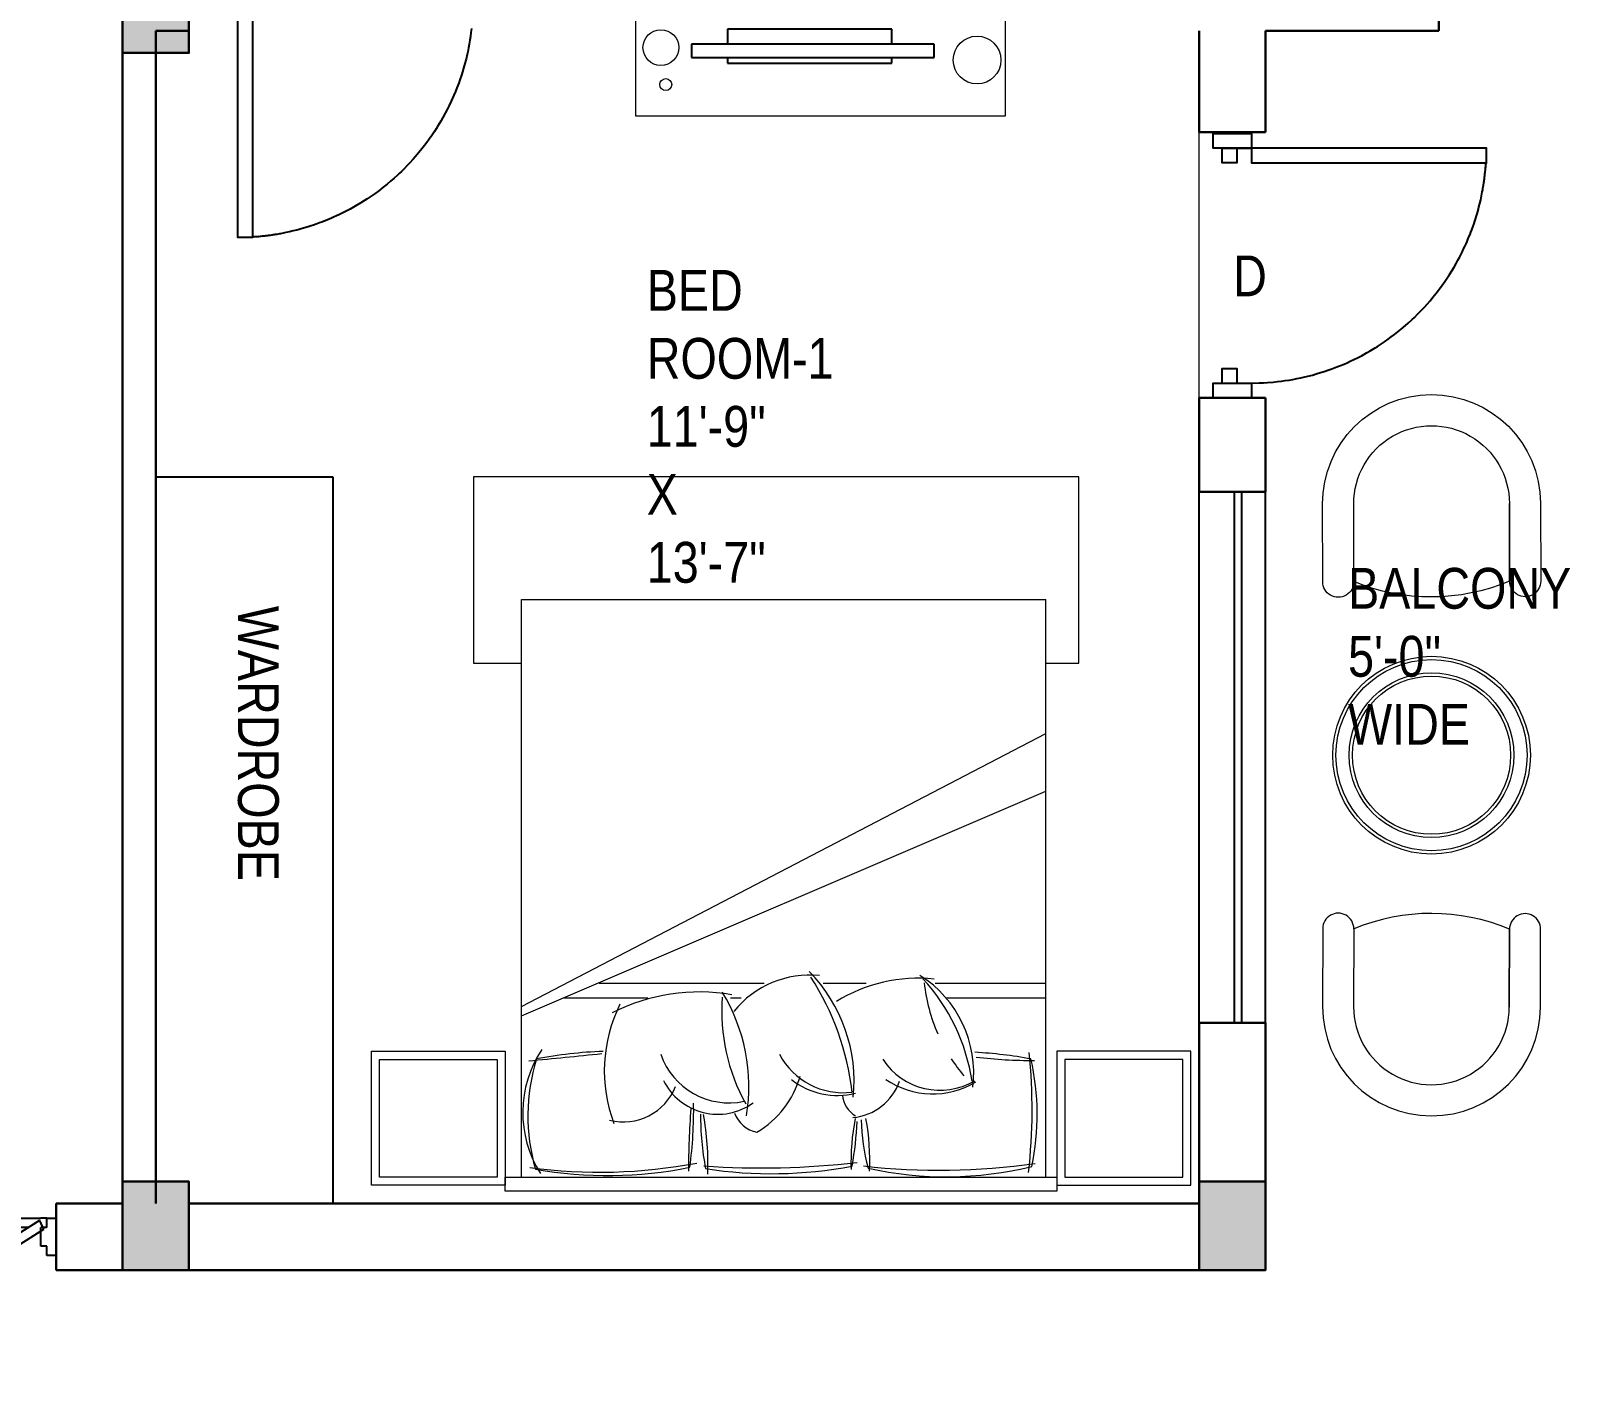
# Model space of a CAD drawing. Extents: x -454308 to 890911, y -14103 to 1343694.
# Drawn here: x 213872.1 to 214080.8, y 653988.8 to 654171.5 of the extents above; entities that cross this region are included whole.
import ezdxf

# ---------------------------------------------------------------- set-up
doc = ezdxf.new("R2010")
doc.units = 0
doc.header["$MEASUREMENT"] = 0
for name, color, linetype in [('A-Door', 144, 'Continuous'), ('cup', 126, 'Continuous'), ('PERSONA', 7, 'Continuous'), ('WIN', 4, 'Continuous')]:
    doc.layers.add(name, color=color, linetype=linetype)
for name, color, linetype, lineweight in [('A-FURN', 35, 'Continuous', 5), ('A-Wall', 7, 'Continuous', 30), ('AR-FUR', 11, 'Continuous', 9), ('col', 232, 'Continuous', 30), ('Hatch Gris Claro', 9, 'Continuous', 9), ('Muebles', 46, 'Continuous', 0), ('sill', 32, 'Continuous', 25), ('TXT', 42, 'Continuous', 25)]:
    doc.layers.add(name, color=color, linetype=linetype, lineweight=lineweight)
doc.styles.get("Standard").update_dxf_attribs({"font": 'stylu.ttf', "height": 7})

# ---------------------------------------------------------------- blocks, each defined once
blk = doc.blocks.new('fffff')
for p, q in [((161743.16, 672968.63), (161743.16, 672973.69)), ((161744.44, 672973.69), (161743.16, 672973.69)), ((161744.44, 672972.43), (161744.44, 672973.69)), ((161744.44, 672973.69), (161745.23, 672973.69)), ((161836.99, 672973.69), (161745.23, 672973.69)), ((161837.78, 672973.69), (161836.99, 672973.69)), ((161837.78, 672973.69), (161836.99, 672973.69)), ((161837.78, 672972.43), (161837.78, 672973.69)), ((161837.78, 672972.43), (161837.78, 672973.69)), ((161837.78, 672973.69), (161839.06, 672973.69)), ((161839.06, 672968.63), (161839.06, 672973.69)), ((161744.44, 672972.43), (161745.23, 672972.43)), ((161745.42, 672973.39), (161744.88, 672972.14)), ((161744.88, 672972.14), (161776.97, 672952)), ((161745.23, 672969.89), (161745.23, 672972.43)), ((161745.42, 672973.39), (161777.55, 672953.23)), ((161746.97, 672972.43), (161835.23, 672972.43)), ((161836.8, 672973.39), (161806.76, 672953.23)), ((161837.33, 672972.14), (161807.33, 672952)), ((161836.8, 672973.39), (161837.33, 672972.14)), ((161836.8, 672973.39), (161837.33, 672972.14)), ((161837.78, 672972.43), (161836.99, 672972.43)), ((161836.99, 672969.89), (161836.99, 672972.43)), ((161837.21, 672972.43), (161837.78, 672972.43)), ((161744.44, 672969.89), (161745.23, 672969.89)), ((161744.44, 672968.63), (161744.44, 672969.89)), ((161837.78, 672969.89), (161836.99, 672969.89)), ((161837.78, 672968.63), (161837.78, 672969.89)), ((161743.16, 672968.63), (161744.44, 672968.63)), ((161839.06, 672968.63), (161837.78, 672968.63))]:
    blk.add_line(p, q)
for centre, radius, start, end in [((161692.9, 673017.52), 106.59, 322.0682, 335.7378), ((161897.86, 673041.63), 127.4, 212.2122, 224.7144)]:
    blk.add_arc(centre, radius, start, end)
blk = doc.blocks.new('cdsaf')
at = {"color": 5}
for p, q in [((1185429.42, 734143.15, 20311.96), (1185429.42, 734106.36, 20311.96)), ((1185431.44, 734143.15, 20311.96), (1185429.42, 734143.15, 20311.96)), ((1185431.44, 734106.36, 20311.96), (1185431.44, 734143.15, 20311.96)), ((1185427.16, 734136.71, 20311.96), (1185427.16, 734111.82, 20311.96)), ((1185429.42, 734136.71, 20311.96), (1185427.16, 734136.71, 20311.96)), ((1185432.29, 734136.71, 20311.96), (1185431.44, 734136.71, 20311.96)), ((1185432.29, 734111.82, 20311.96), (1185432.29, 734136.71, 20311.96)), ((1185427.16, 734111.82, 20311.96), (1185429.42, 734111.82, 20311.96)), ((1185431.44, 734111.82, 20311.96), (1185432.29, 734111.82, 20311.96)), ((1185429.42, 734106.36, 20311.96), (1185431.44, 734106.36, 20311.96))]:
    blk.add_line(p, q, dxfattribs=at)
blk = doc.blocks.new('WEWEEQ')
at = {"layer": 'Muebles'}
blk.add_lwpolyline([(1107845.51, 737873.28), (1107829.48, 737873.28), (1107829.48, 737823.12), (1107845.51, 737823.12)], close=True, dxfattribs=at)
for centre, radius in [((1107838.73, 737869.84), 2.43), ((1107833.71, 737869.19), 0.81), ((1107837.04, 737826.97), 3.24)]:
    blk.add_circle(centre, radius, dxfattribs=at)
at = {"color": 6, "linetype": 'ByBlock', "lineweight": 5, "xscale": 0.8945132207591084, "yscale": 0.8945132207591084, "zscale": 0.8945132207591084, "rotation": 180}
blk.add_blockref('cdsaf', (2168221.49, 1394533.53, 55552.59), dxfattribs=at)
blk = doc.blocks.new('bed 111111')
at = {"layer": 'AR-FUR'}
for p, q in [((-0.8649, 1.3945), (-0.8649, -0.4997)), ((-0.8172, 1.3945), (-0.8649, 1.3945)), ((-0.8172, -0.4997), (-0.8172, 1.3945)), ((-0.2634, -0.4435), (0.5086, 1.3565)), ((-0.151, 0.5919), (-0.151, 0.7393)), ((-0.2018, 0.2738), (-0.2018, 0.3108)), ((-0.8649, -0.4997), (-0.8172, -0.4997))]:
    blk.add_line(p, q, dxfattribs=at)
at = {"layer": 'AR-FUR', "color": 251}
for p, q in [((-0.8172, 1.3565), (1.1658, 1.3565)), ((-0.231, -0.4435), (0.7065, 1.3565)), ((-0.2018, 1.016), (-0.2018, 1.3565)), ((-0.151, 0.9769), (-0.151, 1.3565)), ((1.1658, -0.4435), (1.1658, 1.3565)), ((-0.151, -0.177), (-0.151, 0.3896)), ((-0.2018, -0.2973), (-0.2018, -0.0096)), ((-0.8172, -0.4435), (1.1658, -0.4435))]:
    blk.add_line(p, q, dxfattribs=at)
at = {"layer": 'AR-FUR'}
for points in [[(-0.3849, 1.8545), (-0.3849, 1.3945), (-0.8449, 1.3945), (-0.8449, 1.8545)], [(-0.4126, 1.8268), (-0.4126, 1.4222), (-0.8172, 1.4222), (-0.8172, 1.8268)], [(-0.3849, -0.9597), (-0.3849, -0.4997), (-0.8449, -0.4997), (-0.8449, -0.9597)], [(-0.4126, -0.9319), (-0.4126, -0.5274), (-0.8172, -0.5274), (-0.8172, -0.9319)]]:
    blk.add_lwpolyline(points, close=True, dxfattribs=at)
at = {"layer": 'AR-FUR', "extrusion": (0, 0, -1)}
for centre, major_axis, start_param, end_param in [((-0.6029, 0.4547), (-0.6168, -0.6168), 2.151233, 2.577546), ((0.4135, 1.0155), (0.8693, -0.8693), 2.135358, 2.596989), ((-1.9428, 1.0262), (1.1008, -1.1008), 5.317309, 5.441753), ((-0.2479, 0.9685), (0.2006, -0.2006), 1.751453, 2.903235), ((-0.4597, 0.7123), (0.2807, -0.2807), 3.804818, 4.933588), ((-0.6654, 0.9181), (-0.3757, -0.3757), 3.823105, 4.483365), ((-0.4265, 0.678), (0.132, -0.132), 2.441833, 3.593049), ((-0.5998, 1.4582), (-0.5204, -0.5204), -0.757256, -0.529592), ((0.6668, 0.4149), (-1.0409, -1.0409), 0.630608, 0.974387), ((-0.7629, 1.4252), (0.5216, -0.5216), 0.585091, 0.82334), ((-0.5939, -0.2888), (-0.7054, -0.7054), 2.16954, 2.32419), ((-0.5288, 0.748), (0.0636, -0.0636), 0.857002, 1.830616), ((-0.2789, 0.642), (-0.1822, -0.1822), 0.120756, 1.023991), ((-0.4885, 0.16), (0.3807, -0.3807), 3.825535, 4.703193), ((-0.457, 0.546), (-0.2361, -0.2361), 3.827833, 4.821859), ((-0.3841, 0.2013), (-0.2284, -0.2284), 1.31402, 2.087383), ((-0.5579, 0.3869), (-0.076, -0.076), -0.407023, 0.572892), ((-0.3929, 0.2303), (0.1472, -0.1472), 1.241939, 2.981597), ((-0.5067, -0.2882), (0.4419, -0.4419), 3.766461, 4.474078), ((-0.8424, 0.1671), (-0.4675, -0.4675), 3.758339, 4.39729), ((-0.5994, 1.2063), (-0.7323, -0.7323), -0.784247, -0.602664), ((0.6231, -0.1482), (1.0143, -1.0143), 2.182404, 2.554333), ((-0.5854, -1.358), (1.0644, -1.0644), 3.795161, 3.941764), ((-0.4353, -0.0938), (-0.1358, -0.1358), 0.534678, 1.98218), ((-0.4521, 0.3531), (-0.3626, -0.3626), -1.247956, -0.42416), ((-1.8536, -0.1133), (-1.0388, -1.0388), 3.961011, 4.118365), ((-0.6065, 0.2399), (0.4681, -0.4681), 0.486234, 1.065936)]:
    blk.add_ellipse(centre, major_axis=major_axis, ratio=1, start_param=start_param, end_param=end_param, dxfattribs=at)
at = {"layer": 'AR-FUR', "color": 251, "extrusion": (0, 0, -1)}
for centre, major_axis, start_param, end_param in [((-0.5854, -0.6035), (1.3528, -1.3528), 3.814055, 4.030079), ((1.5625, 0.993), (-1.6658, -1.6658), 0.673847, 0.924545), ((1.5526, 1.3309), (-1.3927, -1.3927), 0.677, 0.778682), ((-0.2845, 0.9931), (-0.1657, -0.1657), -0.207552, 1.319983), ((-0.5866, 0.4458), (0.4702, -0.4702), 4.076, 4.671895), ((-0.0866, 1.5296), (0.42, -0.42), 1.362212, 1.484388), ((-0.0866, 1.5296), (0.42, -0.42), 0.892669, 1.199073), ((-0.7563, 0.0062), (0.5275, -0.5275), 3.872485, 4.116068), ((2.032, 0.3804), (-1.9923, -1.9923), 0.715059, 0.90208), ((-0.2783, 0.6613), (0.176, -0.176), 1.274089, 2.475678), ((-0.6338, -0.2362), (0.6602, -0.6602), 4.043868, 4.496311), ((-0.3136, 0.269), (-0.1757, -0.1757), -0.450892, 0.994118), ((-0.2465, 0.9031), (-0.4664, -0.4664), -0.857824, -0.280048), ((-0.7731, -0.7492), (-0.6687, -0.6687), 2.320508, 2.537901), ((0.9556, -0.1741), (1.2415, -1.2415), 2.218366, 2.546274), ((-0.8022, 3.0425), (-2.0599, -2.0599), -0.860991, -0.787253), ((11.1738, -1.4463), (8.2284, -8.2284), 2.444592, 2.466232), ((-0.5953, -0.0511), (-0.2749, -0.2749), -1.375906, -0.21834)]:
    blk.add_ellipse(centre, major_axis=major_axis, ratio=1, start_param=start_param, end_param=end_param, dxfattribs=at)
blk = doc.blocks.new('qeert')
at = {"layer": 'AR-FUR'}
blk.add_lwpolyline([(817.8551, -506.2448), (817.969, -506.2448), (817.969, -506.8852), (815.8898, -506.8852), (815.8898, -506.2448), (816.0552, -506.2448)], dxfattribs=at)
at = {"layer": 'AR-FUR', "rotation": 270}
blk.add_blockref('bed 111111', (816.4987, -505.2972), dxfattribs=at)
blk = doc.blocks.new('SINGLE CHAIR')
at = {"linetype": 'Continuous'}
for p, q in [((-8.18, 8.31), (-8.21, 20.12)), ((-3.46, 8.32), (-3.49, 20.13)), ((-3.49, 20.13), (-3.46, 8.32)), ((20.13, 20.19), (20.16, 8.38)), ((24.86, 20.2), (24.89, 8.39))]:
    blk.add_line(p, q, dxfattribs=at)
at = {"linetype": 'Continuous', "extrusion": (0, 0, -1)}
for centre, major_axis, start_param, end_param in [((-5.85, 20.13), (1.67, 1.67), 3.924598, 7.066191), ((8.39, -8.18), (-21.71, 21.71), 0.388215, 1.177797), ((22.5, 20.2), (1.67, 1.67), 3.924598, 7.066191), ((8.35, 8.35), (11.69, 11.69), 0.783006, 3.924598), ((8.35, 8.35), (-8.35, 8.35), 2.353802, 5.495395)]:
    blk.add_ellipse(centre, major_axis=major_axis, ratio=1, start_param=start_param, end_param=end_param, dxfattribs=at)
blk = doc.blocks.new('colummn')
at = {"layer": 'Hatch Gris Claro'}
blk.add_hatch(color=256, dxfattribs=at).paths.add_polyline_path([(154558.64, 675547.17), (154567.64, 675547.17), (154567.64, 675559.17), (154558.64, 675559.17)])
at = {"layer": 'col'}
blk.add_lwpolyline([(154558.64, 675547.17), (154567.64, 675547.17), (154567.64, 675559.17), (154558.64, 675559.17), (154558.64, 675547.17)], dxfattribs=at)
blk = doc.blocks.new('RERWRER')
at = {"layer": 'col'}
for p in [(8971.86, -2583.51), (9117.84, -2583.51), (8971.86, -2748.51)]:
    blk.add_blockref('colummn', p, dxfattribs=at)

msp = doc.modelspace()

# ---------------------------------------------------------------- linework, layer by layer
at = {"layer": 'A-Door'}
for points in [[(213931.852, 654171.748), (213931.786, 654171.206), (213931.716, 654170.691), (213931.636, 654170.175), (213931.548, 654169.655), (213931.452, 654169.144), (213931.336, 654168.58), (213931.258, 654168.23), (213931.114, 654167.621), (213930.959, 654167.02), (213930.776, 654166.365), (213930.637, 654165.902), (213930.491, 654165.439), (213930.277, 654164.804), (213930.123, 654164.372), (213929.869, 654163.698), (213929.679, 654163.221), (213929.469, 654162.722), (213929.293, 654162.317), (213929.103, 654161.901), (213928.831, 654161.328), (213928.611, 654160.884), (213928.3, 654160.286), (213927.968, 654159.679), (213927.687, 654159.189), (213927.266, 654158.49), (213927.073, 654158.182), (213926.823, 654157.796), (213926.455, 654157.247), (213926.108, 654156.751), (213925.801, 654156.33), (213925.468, 654155.887), (213925.127, 654155.451), (213924.728, 654154.96), (213924.253, 654154.399), (213923.945, 654154.05), (213923.453, 654153.511), (213923.144, 654153.185), (213922.717, 654152.75), (213922.349, 654152.389), (213922.061, 654152.113), (213921.761, 654151.833), (213921.354, 654151.465), (213920.883, 654151.055), (213920.421, 654150.668), (213919.885, 654150.237), (213919.272, 654149.766), (213918.789, 654149.412), (213918.26, 654149.04), (213917.728, 654148.681), (213917.346, 654148.433), (213916.833, 654148.112), (213916.323, 654147.806), (213915.844, 654147.53), (213915.405, 654147.287), (213915.029, 654147.086), (213914.593, 654146.861), (213914.22, 654146.675), (213913.871, 654146.506), (213913.544, 654146.353), (213913.159, 654146.178), (213912.868, 654146.051), (213912.57, 654145.923), (213912.248, 654145.789), (213911.89, 654145.645), (213911.572, 654145.522), (213911.262, 654145.405), (213910.797, 654145.237), (213910.797, 654145.237), (213910.409, 654145.103), (213910.125, 654145.008), (213909.829, 654144.912), (213909.829, 654144.912), (213909.379, 654144.773), (213909.093, 654144.688), (213909.093, 654144.688), (213908.774, 654144.597), (213908.774, 654144.597), (213908.477, 654144.516), (213908.477, 654144.516), (213908.164, 654144.433), (213908.164, 654144.433), (213907.687, 654144.314), (213907.687, 654144.314), (213907.197, 654144.199), (213907.197, 654144.199), (213906.673, 654144.086), (213906.148, 654143.981), (213905.97, 654143.948), (213905.839, 654143.924), (213905.622, 654143.886), (213905.46, 654143.858), (213905.23, 654143.82), (213905.119, 654143.803), (213904.941, 654143.775), (213904.839, 654143.76), (213904.717, 654143.742), (213904.564, 654143.721), (213904.426, 654143.702), (213904.332, 654143.689), (213904.218, 654143.675), (213904.108, 654143.661), (213903.983, 654143.646), (213903.846, 654143.63), (213903.707, 654143.614), (213903.481, 654143.589), (213903.307, 654143.572), (213903.151, 654143.557), (213902.962, 654143.54), (213902.867, 654143.532), (213902.737, 654143.521), (213902.58, 654143.509), (213902.441, 654143.499), (213902.327, 654143.499), (213902.181, 654143.419), (213900.19, 654143.419), (213900.19, 654180.454)], [(213902.181, 654175.277), (213902.181, 654143.419)], [(214032.438, 654121.71), (214032.438, 654123.701), (214037.615, 654123.701), (214037.615, 654121.71), (214032.438, 654121.71), (214032.438, 654123.701), (214033.633, 654123.701), (214033.633, 654125.692), (214035.624, 654125.692), (214035.624, 654123.701), (214037.615, 654123.701), (214038.658, 654123.718), (214039.236, 654123.742), (214039.808, 654123.776), (214040.577, 654123.839), (214041.143, 654123.897), (214041.686, 654123.962), (214042.201, 654124.033), (214042.717, 654124.112), (214043.237, 654124.201), (214043.747, 654124.297), (214044.311, 654124.413), (214044.662, 654124.49), (214045.271, 654124.634), (214045.871, 654124.789), (214046.527, 654124.973), (214046.989, 654125.111), (214047.452, 654125.258), (214048.087, 654125.471), (214048.519, 654125.625), (214049.193, 654125.879), (214049.67, 654126.07), (214050.17, 654126.279), (214050.574, 654126.456), (214050.991, 654126.645), (214051.564, 654126.917), (214052.008, 654127.137), (214052.605, 654127.448), (214053.213, 654127.781), (214053.703, 654128.061), (214054.402, 654128.482), (214054.709, 654128.676), (214055.095, 654128.925), (214055.644, 654129.294), (214056.14, 654129.641), (214056.562, 654129.947), (214057.004, 654130.281), (214057.441, 654130.621), (214057.932, 654131.02), (214058.492, 654131.495), (214058.842, 654131.803), (214059.381, 654132.296), (214059.706, 654132.605), (214060.142, 654133.032), (214060.503, 654133.399), (214060.779, 654133.687), (214061.059, 654133.988), (214061.427, 654134.395), (214061.837, 654134.865), (214062.224, 654135.327), (214062.655, 654135.863), (214063.126, 654136.477), (214063.48, 654136.96), (214063.852, 654137.488), (214064.211, 654138.021), (214064.459, 654138.403), (214064.78, 654138.915), (214065.086, 654139.426), (214065.362, 654139.905), (214065.604, 654140.344), (214065.805, 654140.719), (214066.031, 654141.155), (214066.217, 654141.529), (214066.385, 654141.878), (214066.539, 654142.204), (214066.713, 654142.589), (214066.841, 654142.88), (214066.969, 654143.178), (214067.103, 654143.501), (214067.246, 654143.859), (214067.37, 654144.176), (214067.487, 654144.487), (214067.655, 654144.951), (214067.655, 654144.951), (214067.789, 654145.339), (214067.884, 654145.624), (214067.979, 654145.919), (214067.979, 654145.919), (214068.118, 654146.369), (214068.203, 654146.656), (214068.203, 654146.656), (214068.294, 654146.975), (214068.294, 654146.975), (214068.376, 654147.272), (214068.376, 654147.272), (214068.459, 654147.585), (214068.459, 654147.585), (214068.578, 654148.061), (214068.578, 654148.061), (214068.693, 654148.552), (214068.693, 654148.552), (214068.806, 654149.075), (214068.911, 654149.601), (214068.944, 654149.778), (214068.968, 654149.909), (214069.006, 654150.126), (214069.034, 654150.288), (214069.071, 654150.518), (214069.089, 654150.629), (214069.116, 654150.807), (214069.132, 654150.909), (214069.149, 654151.031), (214069.171, 654151.184), (214069.19, 654151.322), (214069.202, 654151.417), (214069.217, 654151.53), (214069.231, 654151.641), (214069.246, 654151.765), (214069.262, 654151.902), (214069.278, 654152.042), (214069.302, 654152.267), (214069.32, 654152.441), (214069.335, 654152.597), (214069.352, 654152.787), (214069.36, 654152.882), (214069.371, 654153.012), (214069.383, 654153.168), (214069.393, 654153.307), (214069.393, 654153.421), (214069.473, 654153.567), (214069.473, 654155.558), (214032.438, 654155.558), (214032.438, 654157.55), (214037.615, 654157.55), (214037.615, 654155.558), (214035.624, 654155.558), (214035.624, 654153.567), (214033.633, 654153.567), (214033.633, 654155.558), (214037.615, 654155.558), (214037.615, 654153.567), (214069.473, 654153.567)]]:
    msp.add_lwpolyline(points, dxfattribs=at)
at = {"layer": 'A-FURN'}
for radius in [13.404, 12.957, 11.17, 10.723]:
    msp.add_circle((214062.028, 654073.249), radius, dxfattribs=at)
at = {"layer": 'A-Wall'}
for p, q in [((214063.039, 654203.196), (214063.039, 654171.452)), ((213884.539, 654180.452), (213884.539, 654012.459)), ((213889.039, 654171.452), (213889.039, 654012.459)), ((213893.539, 654171.452), (213889.039, 654171.452)), ((214030.527, 654157.71), (214030.527, 654171.452)), ((214039.527, 654171.452), (214063.039, 654171.452)), ((214039.527, 654171.452), (214039.527, 654157.71)), ((214039.527, 654157.71), (214030.527, 654157.71)), ((214030.527, 654108.955), (214030.527, 654121.71)), ((214039.527, 654121.71), (214030.527, 654121.71)), ((214039.527, 654108.955), (214039.527, 654121.71)), ((214039.527, 654108.955), (214030.527, 654108.955)), ((214039.527, 654036.955), (214030.527, 654036.955)), ((214030.527, 654036.955), (214030.527, 654015.459)), ((214039.527, 654015.459), (214039.527, 654036.955)), ((213875.539, 654003.459), (213875.539, 654012.459)), ((213875.539, 654012.459), (213884.539, 654012.459)), ((213893.539, 654012.459), (214030.527, 654012.459)), ((213884.539, 654003.459), (213875.539, 654003.459)), ((213893.539, 654003.459), (214030.527, 654003.459))]:
    msp.add_line(p, q, dxfattribs=at)
at = {"layer": 'AR-FUR'}
msp.add_line((214030.527, 654121.71), (214030.527, 654157.71), dxfattribs=at)
at = {"layer": 'cup'}
for p, q in [((213889.039, 654111.008), (213913.039, 654111.008)), ((213913.039, 654111.008), (213913.039, 654012.459))]:
    msp.add_line(p, q, dxfattribs=at)
at = {"layer": 'sill'}
for p, q in [((214030.527, 654036.955), (214030.527, 654108.955)), ((214039.527, 654036.955), (214039.527, 654108.955))]:
    msp.add_line(p, q, dxfattribs=at)
at = {"layer": 'WIN'}
for p, q in [((214035.27, 654108.955), (214035.27, 654036.955)), ((214036.27, 654108.955), (214036.27, 654036.955))]:
    msp.add_line(p, q, dxfattribs=at)

# ---------------------------------------------------------------- block references
at = {"layer": 'A-Door', "xscale": -1}
msp.add_blockref('fffff', (375618.699, -18963.201), dxfattribs=at)
at = {"layer": 'A-FURN', "rotation": 180}
for name, p, xscale, yscale, zscale in [('SINGLE CHAIR', (214069.493, 654114.825), 0.893617020919919, 0.893617020919919, 0.893617020919919), ('qeert', (181719.965, 634098.662), -39.48101731830775, 39.48101731830775, 39.48101731830773)]:
    msp.add_blockref(name, p, dxfattribs=dict(at, xscale=xscale, yscale=yscale, zscale=zscale))
at = {"layer": 'A-FURN', "xscale": -0.893617020919919, "yscale": 0.893617020919919, "zscale": 0.893617020919919}
msp.add_blockref('SINGLE CHAIR', (214069.484, 654031.673), dxfattribs=at)
at = {"layer": 'col', "xscale": -1, "rotation": 180}
msp.add_blockref('RERWRER', (50354.042, 1326979.118), dxfattribs=at)
at = {"layer": 'PERSONA', "linetype": 'ByBlock', "rotation": 90}
msp.add_blockref('WEWEEQ', (951827.377, -453669.557), dxfattribs=at)

# ---------------------------------------------------------------- texts
at = {"layer": 'TXT', "lineweight": 25, "extrusion": (0, 0, -1), "insert": (214035.127, 654135.452), "char_height": 5.52888, "width": 0.19631, "attachment_point": 1, "text_direction": (1, 0, 0)}
msp.add_mtext('{\\fArial Narrow|b0|i0|c0|p34;D}', dxfattribs=at)
at = {"layer": 'TXT', "lineweight": 25, "char_height": 5.52888, "width": 0.19631, "attachment_point": 1}
for s, insert in [('{\\fArial Narrow|b0|i0|c0|p34; BED ROOM-1\\P 11\'-9" X 13\'-7"}', (213955.616, 654139.03)), ('{\\fArial Narrow|b0|i0|c0|p34;BALCONY\\P5\'-0" WIDE}', (214050.71, 654098.639))]:
    msp.add_mtext(s, dxfattribs=dict(at, insert=insert))
at = {"layer": 'TXT', "lineweight": 25, "insert": (213905.728, 654093.501), "char_height": 5.52888, "width": 17.52553, "attachment_point": 1, "rotation": 270}
msp.add_mtext('{\\fArial Narrow|b0|i0|c0|p34;WARDROBE}', dxfattribs=at)

doc.saveas('drawing.dxf')
